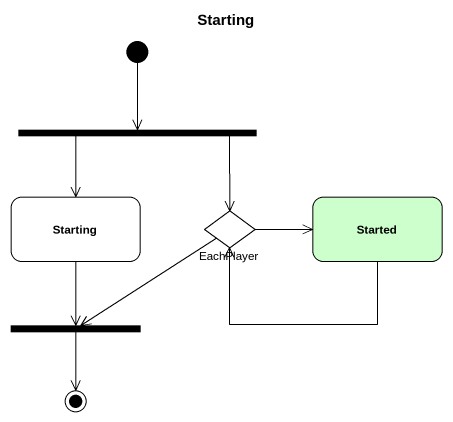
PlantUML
@startuml
title Starting
hide empty description
state fork1 <<fork>>
state Starting
state Started #CCFFCC
state EachPlayer <<choice>>
state fork2 <<join>>
[*] --> fork1
fork1 --> Starting
fork1 --> EachPlayer
Starting --> fork2
Started -left-> EachPlayer
EachPlayer -right-> Started
EachPlayer --> fork2
fork2 --> [*]
@enduml
